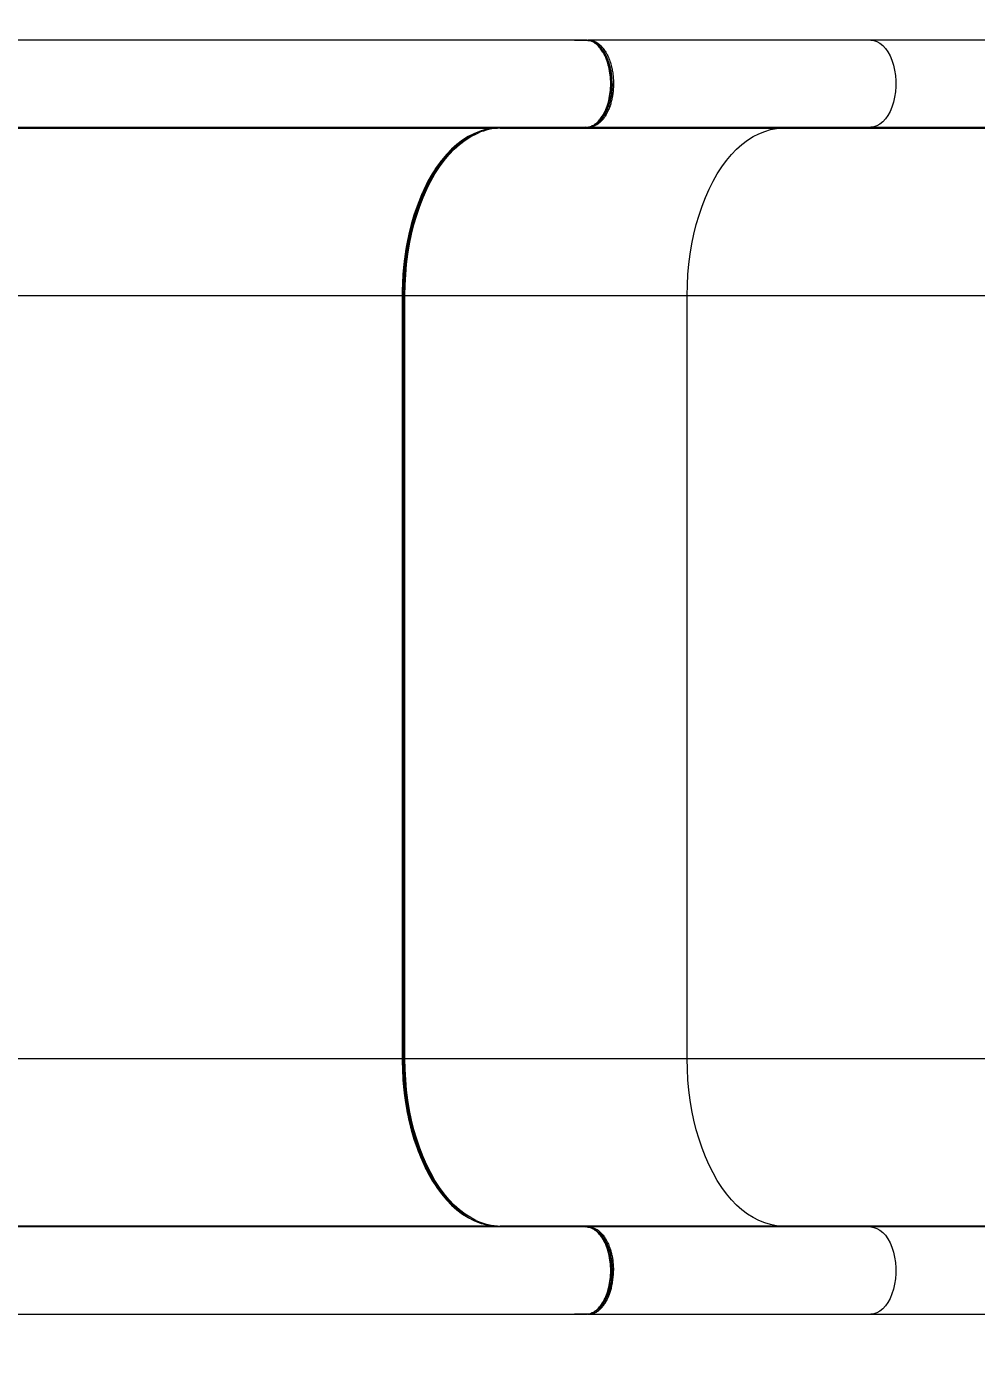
# Model space of a CAD drawing. Header units: millimetres. Extents: x -4932 to 5706, y -4240 to 3644.
# Drawn here: x 1694 to 2216, y 725 to 1453 of the extents above; entities that cross this region are included whole.
import ezdxf

# ---------------------------------------------------------------- set-up
doc = ezdxf.new("R2010")
doc.units = ezdxf.units.MM
for name, color, linetype in [('DIKOM_ОБЪЕКТ', 7, 'Continuous'), ('DIKOM_РАЗМЕР_ЗОНА', 7, 'Continuous'), ('DIKOM_РАЗМЕР_ОБЪЕКТА', 7, 'Continuous')]:
    doc.layers.add(name, color=color, linetype=linetype)
doc.styles.add('style1', font='arial.ttf', dxfattribs={"width": 0.8})
doc.dimstyles.new('1-50', dxfattribs={"dimtxt": 300, "dimasz": 200, "dimexe": 100, "dimexo": 0, "dimgap": 100, "dimtad": 1, "dimtxsty": 'style1', "dimcen": 200, "dimclrd": 7, "dimclre": 7, "dimclrt": 7, "dimadec": 1, "dimazin": 2, "dimtfac": 1, "dimtmove": 0, "dimatfit": 2, "dimfxl": 0, "dimlwd": 25, "dimlwe": 18, "dimarcsym": 0})

# ---------------------------------------------------------------- blocks, each defined once
blk = doc.blocks.new('*D9')
at = {"layer": 'Defpoints', "color": 0, "transparency": 16777216}
for p in [(2719.86, 1175.05), (-3422.65, 453.77), (2719.86, -2384.52)]:
    blk.add_point(p, dxfattribs=at)
at = {"layer": 'DIKOM_РАЗМЕР_ОБЪЕКТА', "color": 7, "lineweight": 18, "transparency": 16777216}
for p, q in [((2719.86, 1175.05), (2719.86, -2484.52)), ((-3422.65, 453.77), (-3422.65, -2484.52))]:
    blk.add_line(p, q, dxfattribs=at)
at = {"layer": 'DIKOM_РАЗМЕР_ОБЪЕКТА', "color": 7, "lineweight": 25, "transparency": 16777216}
blk.add_line((-3222.65, -2384.52), (2519.86, -2384.52), dxfattribs=at)
at = {"layer": 'DIKOM_РАЗМЕР_ОБЪЕКТА', "color": 7, "transparency": 16777216}
for points in [[(-3222.65, -2351.19), (-3222.65, -2417.86), (-3422.65, -2384.52)], [(2519.86, -2351.19), (2519.86, -2417.86), (2719.86, -2384.52)]]:
    blk.add_solid(points, dxfattribs=at)
at = {"layer": 'DIKOM_РАЗМЕР_ОБЪЕКТА', "color": 7, "transparency": 16777216, "insert": (-365.43, -2131.35), "char_height": 300, "attachment_point": 5, "style": 'style1'}
blk.add_mtext('6150', dxfattribs=at)
blk = doc.blocks.new('*D10')
at = {"layer": 'Defpoints', "color": 0, "transparency": 16777216}
for p in [(-491.65, 2144.27), (4080.56, 2144.27), (-2869.99, -1402.97)]:
    blk.add_point(p, dxfattribs=at)
at = {"layer": 'DIKOM_РАЗМЕР_ОБЪЕКТА', "color": 7, "lineweight": 18, "transparency": 16777216}
for p, q in [((-491.65, 2144.27), (4180.56, 2144.27)), ((-2869.99, -1402.97), (4180.56, -1402.97))]:
    blk.add_line(p, q, dxfattribs=at)
at = {"layer": 'DIKOM_РАЗМЕР_ОБЪЕКТА', "color": 7, "lineweight": 25, "transparency": 16777216}
blk.add_line((4080.56, -1202.97), (4080.56, 1944.27), dxfattribs=at)
at = {"layer": 'DIKOM_РАЗМЕР_ОБЪЕКТА', "color": 7, "transparency": 16777216}
for points in [[(4047.23, 1944.27), (4113.9, 1944.27), (4080.56, 2144.27)], [(4047.23, -1202.97), (4113.9, -1202.97), (4080.56, -1402.97)]]:
    blk.add_solid(points, dxfattribs=at)
at = {"layer": 'DIKOM_РАЗМЕР_ОБЪЕКТА', "color": 7, "transparency": 16777216, "insert": (3827.29, 1071.33), "char_height": 300, "attachment_point": 5, "rotation": 90, "style": 'style1'}
blk.add_mtext('3500', dxfattribs=at)
blk = doc.blocks.new('*D12')
at = {"layer": 'Defpoints', "color": 0, "transparency": 16777216}
for p in [(-491.65, 3644.27), (5605.61, 3644.27), (-3816.14, -3400.27)]:
    blk.add_point(p, dxfattribs=at)
at = {"layer": 'DIKOM_РАЗМЕР_ЗОНА', "color": 7, "lineweight": 18, "transparency": 16777216}
for p, q in [((-491.65, 3644.27), (5705.61, 3644.27)), ((-3816.14, -3400.27), (5705.61, -3400.27))]:
    blk.add_line(p, q, dxfattribs=at)
at = {"layer": 'DIKOM_РАЗМЕР_ЗОНА', "color": 7, "lineweight": 25, "transparency": 16777216}
blk.add_line((5605.61, -3200.27), (5605.61, 3444.27), dxfattribs=at)
at = {"layer": 'DIKOM_РАЗМЕР_ЗОНА', "color": 7, "transparency": 16777216}
for points in [[(5572.27, 3444.27), (5638.94, 3444.27), (5605.61, 3644.27)], [(5572.27, -3200.27), (5638.94, -3200.27), (5605.61, -3400.27)]]:
    blk.add_solid(points, dxfattribs=at)
at = {"layer": 'DIKOM_РАЗМЕР_ЗОНА', "color": 7, "transparency": 16777216, "insert": (5352.44, 785.21), "char_height": 300, "attachment_point": 5, "rotation": 90, "style": 'style1'}
blk.add_mtext('7000', dxfattribs=at)

msp = doc.modelspace()

# ---------------------------------------------------------------- linework, layer by layer
at = {"layer": 'DIKOM_ОБЪЕКТ', "color": 7, "linetype": 'Continuous', "lineweight": 15}
for p, q in [((1993.277, 1445.768), (1645.477, 1445.768)), ((2001.121, 1445.768), (1993.277, 1445.768)), ((1994.916, 1445.768), (1993.277, 1445.768)), ((1994.916, 1445.768), (2002.627, 1445.768)), ((2157.927, 1445.768), (2002.627, 1445.768)), ((2015.646, 1421.768), (2016.393, 1421.768)), ((1596.983, 1397.264), (1952.626, 1397.264)), ((1645.477, 1397.768), (2001.12, 1397.768)), ((2001.12, 1397.768), (1952.626, 1397.264)), ((1954.133, 1397.264), (2002.627, 1397.768)), ((1954.133, 1397.264), (2109.433, 1397.264)), ((2001.12, 1397.768), (2001.146, 1397.768)), ((2002.627, 1397.768), (2157.927, 1397.768)), ((2109.433, 1397.264), (2157.927, 1397.768)), ((2109.433, 1397.264), (2330, 1397.264)), ((2157.927, 1397.768), (2330, 1397.768)), ((1544.528, 1305.266), (1900.171, 1305.266)), ((1900.171, 1305.266), (1900.171, 885.269)), ((1900.384, 1305.266), (1900.171, 1305.266)), ((1900.384, 885.269), (1900.384, 1305.266)), ((1900.931, 1305.266), (1900.384, 1305.266)), ((1901.678, 1305.266), (1900.931, 1305.266)), ((1900.931, 1305.266), (1900.931, 885.269)), ((1901.678, 1305.266), (2056.978, 1305.266)), ((1901.678, 885.269), (1901.678, 1305.266)), ((2056.978, 885.269), (2056.978, 1305.266)), ((2056.978, 1305.266), (2330, 1305.266)), ((1900.171, 885.269), (1544.528, 885.269)), ((1900.171, 885.269), (1900.384, 885.269)), ((1900.384, 885.269), (1900.931, 885.269)), ((1900.931, 885.269), (1901.678, 885.269)), ((2056.978, 885.269), (1901.678, 885.269)), ((2330, 885.269), (2056.978, 885.269)), ((1952.626, 793.271), (1596.983, 793.271)), ((2001.12, 792.768), (1645.477, 792.768)), ((1952.626, 793.271), (2001.12, 792.768)), ((2002.627, 792.768), (1954.133, 793.271)), ((2109.433, 793.271), (1954.133, 793.271)), ((2001.135, 792.768), (2001.12, 792.768)), ((2001.928, 792.63), (2001.135, 792.768)), ((2157.927, 792.768), (2002.627, 792.768)), ((2157.927, 792.768), (2109.433, 793.271)), ((2330, 793.271), (2109.433, 793.271)), ((2330, 792.768), (2157.927, 792.768)), ((1645.477, 744.768), (1993.277, 744.768)), ((1993.277, 744.768), (2001.121, 744.768)), ((1993.277, 744.768), (1994.916, 744.768)), ((2002.627, 744.768), (1994.916, 744.768)), ((2002.627, 744.768), (2157.927, 744.768))]:
    msp.add_line(p, q, dxfattribs=at)
at = {"layer": 'DIKOM_ОБЪЕКТ', "color": 7, "linetype": 'Continuous', "lineweight": 15, "flags": 128}
for points in [[(2157.927, 1445.768), (2159.652, 1445.578), (2161.35, 1445.014), (2162.995, 1444.082), (2164.559, 1442.799), (2166.018, 1441.184), (2167.35, 1439.263), (2168.534, 1437.066), (2169.55, 1434.627), (2170.383, 1431.986), (2171.019, 1429.184), (2171.449, 1426.265), (2171.666, 1423.275), (2171.666, 1420.261), (2171.449, 1417.27), (2171.019, 1414.351), (2170.383, 1411.549), (2169.55, 1408.908), (2168.534, 1406.469), (2167.35, 1404.272), (2166.018, 1402.351), (2164.559, 1400.736), (2162.995, 1399.453), (2161.35, 1398.522), (2159.652, 1397.957), (2157.927, 1397.768)], [(1943.833, 1395.885), (1943.676, 1395.832), (1940.447, 1394.543), (1937.27, 1392.905), (1934.158, 1390.923), (1931.123, 1388.606), (1928.178, 1385.962), (1925.333, 1383.002), (1922.599, 1379.738), (1919.989, 1376.182), (1917.511, 1372.349), (1915.175, 1368.252), (1912.991, 1363.909), (1910.967, 1359.336), (1909.111, 1354.552), (1907.43, 1349.574), (1905.931, 1344.423), (1904.62, 1339.119), (1903.502, 1333.682), (1902.581, 1328.133), (1901.861, 1322.495), (1901.345, 1316.79), (1901.034, 1311.039), (1900.931, 1305.266)], [(1901.678, 1305.266), (1901.781, 1311.021), (1902.091, 1316.753), (1902.606, 1322.44), (1903.323, 1328.061), (1904.241, 1333.591), (1905.356, 1339.011), (1906.663, 1344.299), (1908.157, 1349.434), (1909.832, 1354.395), (1911.682, 1359.165), (1913.7, 1363.723), (1915.877, 1368.052), (1918.205, 1372.136), (1920.675, 1375.957), (1923.278, 1379.502), (1926.002, 1382.756), (1928.838, 1385.706), (1931.775, 1388.341), (1934.8, 1390.651), (1937.902, 1392.627), (1941.068, 1394.26), (1941.879, 1394.619)], [(1952.626, 1397.264), (1949.326, 1397.05), (1946.04, 1396.476), (1942.781, 1395.545), (1939.562, 1394.26), (1936.395, 1392.627), (1933.293, 1390.651), (1930.268, 1388.341), (1927.331, 1385.706), (1924.496, 1382.756), (1921.776, 1379.509)], [(1954.133, 1397.264), (1954.053, 1397.269), (1953.995, 1397.278)], [(2056.978, 1305.266), (2057.081, 1311.021), (2057.391, 1316.753), (2057.905, 1322.44), (2058.623, 1328.061), (2059.541, 1333.591), (2060.655, 1339.011), (2061.962, 1344.299), (2063.456, 1349.434), (2065.132, 1354.395), (2066.982, 1359.165), (2068.999, 1363.723), (2071.177, 1368.052), (2073.505, 1372.136), (2075.975, 1375.957), (2078.577, 1379.502), (2081.302, 1382.756), (2084.138, 1385.706), (2087.074, 1388.341), (2090.099, 1390.651), (2093.201, 1392.627), (2096.368, 1394.26), (2099.587, 1395.545), (2102.846, 1396.476), (2106.132, 1397.05), (2109.433, 1397.264)], [(1921.776, 1379.509), (1921.771, 1379.502), (1919.168, 1375.957), (1916.698, 1372.136), (1914.37, 1368.052), (1912.193, 1363.723), (1910.175, 1359.165), (1908.325, 1354.395), (1906.65, 1349.434), (1905.156, 1344.299), (1903.849, 1339.011), (1902.734, 1333.591), (1901.816, 1328.061), (1901.099, 1322.44), (1900.584, 1316.753), (1900.274, 1311.021), (1900.171, 1305.266)], [(1900.171, 885.269), (1900.274, 879.514), (1900.584, 873.782), (1901.099, 868.095), (1901.816, 862.475), (1902.734, 856.944), (1903.849, 851.524), (1905.156, 846.236), (1906.65, 841.101), (1908.325, 836.14), (1910.175, 831.37), (1912.193, 826.812), (1914.37, 822.483), (1916.698, 818.399), (1918.658, 815.329)], [(1900.931, 885.269), (1901.034, 879.496), (1901.345, 873.745), (1901.861, 868.04), (1902.581, 862.402), (1903.502, 856.854), (1904.62, 851.417), (1905.931, 846.112), (1907.43, 840.961), (1909.111, 835.983), (1910.967, 831.199), (1912.991, 826.626), (1915.175, 822.283), (1917.511, 818.186), (1919.989, 814.353), (1922.599, 810.797), (1925.333, 807.533), (1928.178, 804.573), (1931.123, 801.929), (1934.158, 799.612), (1937.27, 797.63), (1940.447, 795.992), (1943.676, 794.703), (1943.833, 794.65)], [(1940.954, 796.328), (1937.902, 797.908), (1934.8, 799.884), (1931.775, 802.194), (1928.838, 804.829), (1926.002, 807.779), (1923.278, 811.033), (1920.675, 814.578), (1918.205, 818.399), (1915.877, 822.483), (1913.7, 826.812), (1911.682, 831.37), (1909.832, 836.14), (1908.157, 841.101), (1906.663, 846.236), (1905.356, 851.524), (1904.241, 856.944), (1903.323, 862.475), (1902.606, 868.095), (1902.091, 873.782), (1901.781, 879.514), (1901.678, 885.269)], [(2109.433, 793.271), (2106.132, 793.485), (2102.846, 794.059), (2099.587, 794.99), (2096.368, 796.275), (2093.201, 797.908), (2090.099, 799.884), (2087.074, 802.194), (2084.138, 804.829), (2081.302, 807.779), (2078.577, 811.033), (2075.975, 814.578), (2073.505, 818.399), (2071.177, 822.483), (2068.999, 826.812), (2066.982, 831.37), (2065.132, 836.14), (2063.456, 841.101), (2061.962, 846.236), (2060.655, 851.524), (2059.541, 856.944), (2058.623, 862.475), (2057.905, 868.095), (2057.391, 873.782), (2057.081, 879.514), (2056.978, 885.269)], [(1918.658, 815.329), (1919.168, 814.578), (1921.771, 811.033), (1924.496, 807.779), (1927.331, 804.829), (1930.268, 802.194), (1933.293, 799.884), (1936.395, 797.908), (1939.562, 796.275), (1942.781, 794.99), (1946.04, 794.059), (1949.326, 793.485), (1952.626, 793.271)], [(1953.995, 793.257), (1954.053, 793.266), (1954.133, 793.271)], [(2157.927, 792.768), (2159.652, 792.578), (2161.35, 792.014), (2162.995, 791.082), (2164.559, 789.799), (2166.018, 788.184), (2167.35, 786.263), (2168.534, 784.066), (2169.55, 781.627), (2170.383, 778.986), (2171.019, 776.184), (2171.449, 773.265), (2171.666, 770.275), (2171.666, 767.261), (2171.449, 764.27), (2171.019, 761.351), (2170.383, 758.549), (2169.55, 755.908), (2168.534, 753.469), (2167.35, 751.272), (2166.018, 749.351), (2164.559, 747.736), (2162.995, 746.453), (2161.35, 745.522), (2159.652, 744.957), (2157.927, 744.768)]]:
    msp.add_lwpolyline(points, dxfattribs=at)
at = {"layer": 'DIKOM_ОБЪЕКТ', "color": 7, "linetype": 'Continuous', "lineweight": 15}
for centre, radius, start, end in [((2015.396, 1428.159), 2.794, 91.033871, 106.315865), ((2015.396, 1415.376), 2.794, 253.684135, 268.966129), ((2012.41, 1406.24), 1.444, 238.871224, 268.08341), ((1954.623, 1365.296), 31.972, 90.878065, 113.489654), ((1954.737, 825.814), 32.548, 244.946075, 268.936488)]:
    msp.add_arc(centre, radius, start, end, dxfattribs=at)
for points, knots in [([(2010.229, 1439.634), (2009.754, 1440.363), (2008.602, 1442.131), (2006.412, 1444.059), (2003.824, 1445.504), (2002.022, 1445.68), (2001.121, 1445.768)], [0, 0, 0, 0, 0.1896935, 0.4597961, 0.7298981, 1, 1, 1, 1]), ([(2002.627, 1445.768), (2002.599, 1445.767), (2002.542, 1445.764), (2002.458, 1445.748), (2002.376, 1445.721), (2002.296, 1445.684), (2002.22, 1445.637), (2002.135, 1445.571), (2002.081, 1445.511), (2002.048, 1445.475)], [0, 0, 0, 0, 0.1321793, 0.2643692, 0.3965687, 0.528776, 0.6609374, 0.7931017, 1, 1, 1, 1]), ([(2014.611, 1430.84), (2014.331, 1431.891), (2013.77, 1434), (2012.601, 1436.847), (2011.221, 1439.386), (2009.639, 1441.542), (2007.886, 1443.276), (2006.012, 1444.529), (2004.053, 1445.325), (2002.719, 1445.425), (2002.048, 1445.475)], [0, 0, 0, 0, 0.1243922, 0.2496217, 0.3742866, 0.4992313, 0.6248795, 0.7501815, 0.87455, 1, 1, 1, 1]), ([(2002.627, 1445.768), (2002.797, 1445.764), (2003.136, 1445.758), (2003.645, 1445.707), (2004.151, 1445.626), (2004.645, 1445.514), (2005.19, 1445.356), (2005.847, 1445.115), (2006.53, 1444.795), (2007.172, 1444.429), (2007.716, 1444.075), (2008.251, 1443.681), (2008.776, 1443.248), (2009.291, 1442.777), (2009.793, 1442.269), (2010.137, 1441.887), (2010.456, 1441.513), (2010.887, 1440.985), (2011.505, 1440.135), (2012.143, 1439.129), (2012.72, 1438.11), (2013.522, 1436.514), (2014.49, 1434.165), (2015.06, 1432.023), (2015.345, 1430.952)], [0, 0, 0, 0, 0.0313783, 0.0627579, 0.0941366, 0.1255151, 0.1547872, 0.1962018, 0.2497593, 0.2855683, 0.3213753, 0.3571856, 0.3929933, 0.4288025, 0.464611, 0.5004179, 0.5041832, 0.5357734, 0.5977934, 0.6498354, 0.6948887, 0.7497209, 0.8748603, 1, 1, 1, 1]), ([(2330, 1445.768), (2323.954, 1445.768), (2311.822, 1445.768), (2293.639, 1445.768), (2275.497, 1445.768), (2257.495, 1445.768), (2239.731, 1445.768), (2222.31, 1445.768), (2205.324, 1445.768), (2188.881, 1445.768), (2173, 1445.768), (2162.94, 1445.768), (2157.927, 1445.768)], [0, 0, 0, 0, 0.098974, 0.1986082, 0.2987574, 0.3992724, 0.4999999, 0.60073, 0.7012454, 0.8013941, 0.9010273, 1, 1, 1, 1]), ([(2010.222, 1403.894), (2010.441, 1404.195), (2011.367, 1405.47), (2012.635, 1408.406), (2013.931, 1412.542), (2014.711, 1417.082), (2014.976, 1421.79), (2014.705, 1426.497), (2013.921, 1431.035), (2012.62, 1435.166), (2011.357, 1438.085), (2010.44, 1439.345), (2010.229, 1439.634)], [0, 0, 0, 0, 0.0360374, 0.1522102, 0.2683832, 0.3845532, 0.5007271, 0.6168988, 0.7330724, 0.8492441, 0.9654165, 1, 1, 1, 1]), ([(2015.1, 1421.768), (2015.082, 1422.715), (2015.057, 1424.042), (2014.893, 1425.978), (2014.699, 1427.601), (2014.378, 1429.489), (2013.949, 1431.406), (2013.403, 1433.327), (2012.742, 1435.204), (2011.966, 1436.992), (2011.213, 1438.468), (2010.686, 1439.276), (2010.486, 1439.582)], [0, 0, 0, 0, 0.1413629, 0.198054, 0.2918674, 0.3885862, 0.4916313, 0.5983613, 0.7077339, 0.8189372, 0.9314566, 1, 1, 1, 1]), ([(2015.646, 1421.768), (2015.602, 1423.327), (2015.514, 1426.44), (2014.912, 1429.375), (2014.611, 1430.84)], [0, 0, 0, 0, 0.5010467, 1, 1, 1, 1]), ([(2015.345, 1430.952), (2015.44, 1430.535), (2015.629, 1429.702), (2015.861, 1428.42), (2016.04, 1427.218), (2016.189, 1425.963), (2016.313, 1424.536), (2016.384, 1423.086), (2016.391, 1422.123), (2016.393, 1421.768)], [0, 0, 0, 0, 0.1425603, 0.2851148, 0.4276715, 0.5375876, 0.6931619, 0.886979, 1, 1, 1, 1]), ([(2010.479, 1403.946), (2010.607, 1404.134), (2011.105, 1404.863), (2011.863, 1406.326), (2012.737, 1408.303), (2013.471, 1410.407), (2014.061, 1412.563), (2014.5, 1414.681), (2014.784, 1416.577), (2014.965, 1418.319), (2015.077, 1419.995), (2015.092, 1421.169), (2015.1, 1421.768)], [0, 0, 0, 0, 0.0430391, 0.1675906, 0.2912554, 0.4134975, 0.5330681, 0.646591, 0.7487106, 0.8248444, 0.9106624, 1, 1, 1, 1]), ([(2015.646, 1421.768), (2015.602, 1420.214), (2015.515, 1417.101), (2014.913, 1414.166), (2014.611, 1412.695)], [0, 0, 0, 0, 0.4989525, 1, 1, 1, 1]), ([(2016.393, 1421.768), (2016.389, 1421.32), (2016.381, 1420.424), (2016.314, 1419.085), (2016.216, 1417.855), (2016.078, 1416.596), (2015.879, 1415.195), (2015.626, 1413.808), (2015.421, 1412.913), (2015.345, 1412.583)], [0, 0, 0, 0, 0.1425624, 0.2851157, 0.427675, 0.5375891, 0.6931671, 0.8869904, 1, 1, 1, 1]), ([(2014.611, 1412.695), (2014.23, 1411.29), (2013.466, 1408.473), (2012.265, 1406.162), (2011.663, 1405.004)], [0, 0, 0, 0, 0.4989553, 1, 1, 1, 1]), ([(2015.345, 1412.583), (2015.243, 1412.172), (2015.039, 1411.35), (2014.683, 1410.157), (2014.323, 1409.088), (2013.919, 1408.017), (2013.427, 1406.855), (2012.889, 1405.742), (2012.504, 1405.051), (2012.361, 1404.797)], [0, 0, 0, 0, 0.1425639, 0.2851224, 0.4276827, 0.5375938, 0.6931646, 0.8869916, 1, 1, 1, 1]), ([(2001.146, 1397.768), (2002.047, 1397.858), (2003.849, 1398.04), (2006.435, 1399.494), (2008.614, 1401.418), (2009.756, 1403.176), (2010.222, 1403.894)], [0, 0, 0, 0, 0.2710179, 0.5420376, 0.813054, 1, 1, 1, 1]), ([(2012.361, 1404.797), (2012.033, 1404.257), (2011.377, 1403.176), (2010.285, 1401.78), (2009.219, 1400.662), (2008.227, 1399.821), (2007.244, 1399.132), (2006.224, 1398.572), (2005.2, 1398.173), (2004.233, 1397.905), (2003.607, 1397.84), (2003.271, 1397.806)], [0, 0, 0, 0, 0.1331263, 0.2662479, 0.3988866, 0.4999417, 0.5911626, 0.7113436, 0.8149975, 0.900662, 1, 1, 1, 1]), ([(2011.663, 1405.004), (2010.998, 1403.963), (2009.669, 1401.885), (2007.275, 1399.781), (2005.418, 1398.609), (2004.361, 1398.454), (2004.19, 1398.429)], [0, 0, 0, 0, 0.3137955, 0.6267135, 0.9394057, 1, 1, 1, 1]), ([(2003.271, 1397.806), (2003.21, 1397.796), (2003.043, 1397.771), (2002.843, 1397.77), (2002.689, 1397.768), (2002.643, 1397.768), (2002.627, 1397.768)], [0, 0, 0, 0, 0.2839453, 0.7839468, 0.9274485, 1, 1, 1, 1]), ([(1900.384, 1305.266), (1900.401, 1307.061), (1900.424, 1309.6), (1900.58, 1313.36), (1900.77, 1316.597), (1901.089, 1320.439), (1901.523, 1324.451), (1902.087, 1328.614), (1902.786, 1332.857), (1903.62, 1337.134), (1904.592, 1341.407), (1905.7, 1345.644), (1906.942, 1349.82), (1908.316, 1353.91), (1909.818, 1357.895), (1911.445, 1361.757), (1913.19, 1365.48), (1915.052, 1369.048), (1917.021, 1372.453), (1919.1, 1375.664), (1920.765, 1378.043), (1921.764, 1379.278), (1922.007, 1379.578)], [0, 0, 0, 0, 0.0622154, 0.0879788, 0.1306467, 0.1749804, 0.2225283, 0.2721052, 0.3232276, 0.3755111, 0.4286823, 0.4825396, 0.5369322, 0.5917439, 0.6468883, 0.7022985, 0.7579223, 0.8137208, 0.8696686, 0.9257487, 0.9819561, 1, 1, 1, 1]), ([(1918.75, 815.478), (1918.368, 816.043), (1917.252, 817.695), (1915.515, 820.66), (1913.542, 824.342), (1911.694, 828.216), (1909.969, 832.255), (1908.375, 836.45), (1906.917, 840.785), (1905.599, 845.242), (1904.425, 849.805), (1903.399, 854.45), (1902.525, 859.145), (1901.807, 863.842), (1901.251, 868.431), (1900.865, 872.646), (1900.622, 876.339), (1900.431, 880.456), (1900.403, 883.379), (1900.384, 885.269)], [0, 0, 0, 0, 0.0331492, 0.0968454, 0.1605099, 0.2241358, 0.2877148, 0.3512294, 0.4146554, 0.4779556, 0.5410725, 0.603908, 0.6662875, 0.7278645, 0.7878248, 0.843721, 0.8893696, 0.9284815, 1, 1, 1, 1]), ([(2001.121, 744.768), (2002.021, 744.857), (2003.822, 745.035), (2006.421, 746.461), (2008.815, 748.678), (2010.915, 751.684), (2012.638, 755.341), (2013.918, 759.515), (2014.708, 764.044), (2014.975, 768.754), (2014.71, 773.465), (2013.924, 777.996), (2012.646, 782.173), (2010.925, 785.832), (2008.828, 788.845), (2006.434, 791.054), (2004.096, 792.386), (2002.562, 792.558), (2001.928, 792.63)], [0, 0, 0, 0, 0.0636759, 0.1273518, 0.1910274, 0.2547031, 0.3183791, 0.3820548, 0.4457306, 0.5094056, 0.5730819, 0.6367571, 0.7004329, 0.7641089, 0.8277841, 0.8914597, 0.9551359, 1, 1, 1, 1]), ([(2002.073, 744.85), (2002.575, 744.923), (2003.555, 745.067), (2004.851, 745.621), (2006.415, 746.495), (2008.186, 747.907), (2010.178, 750.31), (2011.872, 753.218), (2013.253, 756.587), (2014.279, 760.307), (2014.923, 764.282), (2015.164, 768.381), (2014.998, 772.498), (2014.429, 776.499), (2013.472, 780.281), (2012.156, 783.718), (2010.517, 786.718), (2009.037, 788.63), (2007.914, 789.764), (2007.204, 790.39), (2006.327, 791.064), (2005.137, 791.8), (2003.636, 792.462), (2002.519, 792.616), (2001.95, 792.695)], [0, 0, 0, 0, 0.0337289, 0.0658896, 0.0901828, 0.1496866, 0.2069823, 0.2643821, 0.3215174, 0.3788626, 0.4359167, 0.4932499, 0.5502658, 0.6076299, 0.6646635, 0.7220859, 0.7791869, 0.8364136, 0.8548884, 0.8729816, 0.8940288, 0.9233558, 0.9609665, 1, 1, 1, 1]), ([(2003.828, 792.676), (2003.558, 792.708), (2003.112, 792.761), (2002.663, 792.749), (2002.487, 792.744)], [0, 0, 0, 0, 0.6070903, 1, 1, 1, 1]), ([(2002.627, 792.768), (2003.11, 792.742), (2003.994, 792.696), (2005.186, 792.373), (2006.124, 791.996), (2006.813, 791.639), (2007.381, 791.298), (2007.997, 790.879), (2008.728, 790.302), (2009.521, 789.561), (2010.286, 788.732), (2011.018, 787.818), (2011.659, 786.899), (2012.172, 786.073), (2012.817, 784.941), (2013.52, 783.508), (2014.285, 781.595), (2014.897, 779.727), (2015.594, 777.043), (2016.245, 773.403), (2016.343, 770.342), (2016.393, 768.768)], [0, 0, 0, 0, 0.0669343, 0.1226524, 0.167151, 0.2004253, 0.2224736, 0.2505328, 0.2921408, 0.3337491, 0.3753575, 0.4169761, 0.4586116, 0.4905236, 0.5139831, 0.5856421, 0.640211, 0.6994322, 0.7566465, 0.8748461, 1, 1, 1, 1]), ([(2004.343, 792.082), (2004.459, 792.065), (2005.462, 791.911), (2007.271, 790.763), (2009.645, 788.633), (2011.714, 785.653), (2013.42, 782.049), (2014.684, 777.926), (2015.47, 773.452), (2015.733, 768.782), (2015.474, 764.121), (2014.691, 759.639), (2013.433, 755.519), (2011.728, 751.909), (2009.663, 748.923), (2007.289, 746.786), (2005.482, 745.632), (2004.481, 745.477), (2004.365, 745.46)], [0, 0, 0, 0, 0.0091685, 0.0794141, 0.1493157, 0.2194407, 0.289569, 0.3594677, 0.4297497, 0.4999511, 0.5705082, 0.6403495, 0.710596, 0.7804937, 0.8506235, 0.9207498, 0.9908417, 1, 1, 1, 1]), ([(2002.627, 744.768), (2003.23, 744.807), (2004.434, 744.887), (2006.147, 745.505), (2007.699, 746.401), (2009.064, 747.503), (2010.261, 748.748), (2011.284, 750.067), (2012.244, 751.546), (2013.17, 753.262), (2014.048, 755.283), (2014.802, 757.469), (2015.453, 759.9), (2015.972, 762.627), (2016.326, 765.645), (2016.371, 767.714), (2016.393, 768.768)], [0, 0, 0, 0, 0.0834995, 0.1669978, 0.2418087, 0.3101651, 0.3753036, 0.4348683, 0.4865466, 0.5530085, 0.6220809, 0.6879374, 0.7557417, 0.8353604, 0.9162021, 1, 1, 1, 1]), ([(2002.156, 744.951), (2002.164, 744.944), (2002.195, 744.916), (2002.253, 744.877), (2002.331, 744.833), (2002.412, 744.801), (2002.51, 744.774), (2002.583, 744.77), (2002.627, 744.768)], [0, 0, 0, 0, 0.0598959, 0.2289273, 0.3979362, 0.5669519, 0.7359924, 1, 1, 1, 1]), ([(2157.927, 744.768), (2162.94, 744.768), (2173, 744.768), (2188.881, 744.768), (2205.325, 744.768), (2222.31, 744.768), (2239.731, 744.768), (2257.495, 744.768), (2275.498, 744.768), (2293.639, 744.768), (2311.822, 744.768), (2323.954, 744.768), (2330, 744.768)], [0, 0, 0, 0, 0.0989736, 0.1986083, 0.2987574, 0.3992721, 0.5000001, 0.6007296, 0.7012453, 0.8013944, 0.9010273, 1, 1, 1, 1])]:
    msp.add_open_spline(points, degree=3, knots=knots, dxfattribs=at)

# ---------------------------------------------------------------- dimensions: what is measured, and where the dimension line sits
at = {"layer": 'DIKOM_РАЗМЕР_ЗОНА'}
dim = msp.add_linear_dim(base=(5605.608, 3644.268), p1=(-3816.137, -3400.272), p2=(-491.648, 3644.268), angle=90, text='7000', dimstyle='1-50', dxfattribs=at)
dim.commit()
dim.dimension.update_dxf_attribs({"geometry": '*D12', "text_midpoint": (5605.608, 785.211), "dimtype": 160})
at = {"layer": 'DIKOM_РАЗМЕР_ОБЪЕКТА'}
dim = msp.add_linear_dim(base=(4080.564, 2144.268), p1=(-2869.987, -1402.969), p2=(-491.648, 2144.268), angle=90, text='3500', dimstyle='1-50', dxfattribs=at)
dim.commit()
dim.dimension.update_dxf_attribs({"geometry": '*D10', "text_midpoint": (4080.564, 1071.329), "dimtype": 160})
dim = msp.add_linear_dim(base=(2719.862, -2384.525), p1=(-3422.648, 453.768), p2=(2719.862, 1175.054), text='6150', dimstyle='1-50', dxfattribs=at)
dim.commit()
dim.dimension.update_dxf_attribs({"geometry": '*D9', "text_midpoint": (-365.432, -2384.525), "dimtype": 160})

doc.saveas('drawing.dxf')
